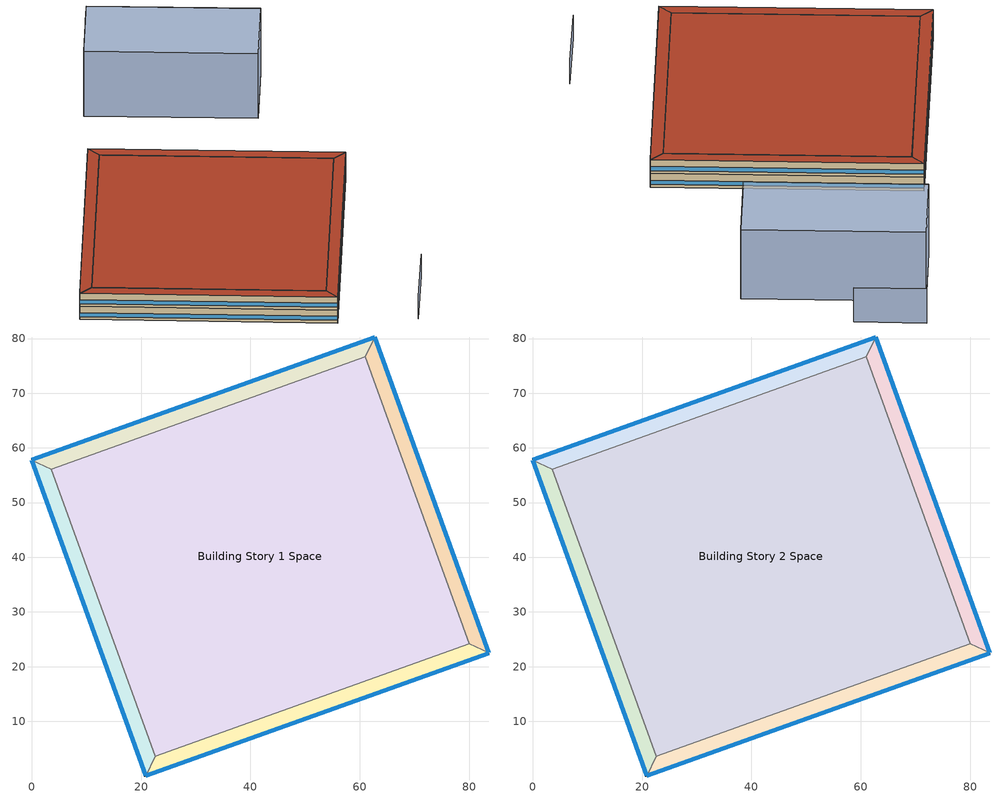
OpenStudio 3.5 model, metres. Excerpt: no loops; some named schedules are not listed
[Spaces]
Building Story 1 Space
 floor ground: 79.99,24.2 22.58,3.62 3.62,56.08 61.04,76.66 z0
 wall adiabatic (Typical Interior Wall): 22.58,3.62 79.99,24.2 61.04,76.66 3.62,56.08 22.58,3.62 z0:3.6
 ceiling adiabatic (Typical Interior Floor): 61.04,76.66 3.62,56.08 22.58,3.62 79.99,24.2 z3.6
Building Story 1 Space 1
 floor ground: 83.61,22.5 20.87,0 22.58,3.62 79.99,24.2 z0
 wall outside: 20.87,0 83.61,22.5 z0:3.6
 wall adiabatic (Typical Interior Wall): 83.61,22.5 79.99,24.2 22.58,3.62 20.87,0 z0:3.6
 window: 20.9,0.01 83.59,22.49 z0.76:1.84
 ceiling adiabatic (Typical Interior Ceiling): 79.99,24.2 22.58,3.62 20.87,0 83.61,22.5 z3.6
Building Story 1 Space 2
 floor ground: 20.87,0 0,57.78 3.62,56.08 22.58,3.62 z0
 wall outside: 0,57.78 20.87,0 z0:3.6
 wall adiabatic (Typical Interior Wall): 20.87,0 22.58,3.62 3.62,56.08 0,57.78 z0:3.6
 window: 0.01,57.76 20.86,0.02 z0.76:1.84
 ceiling adiabatic (Typical Interior Ceiling): 22.58,3.62 3.62,56.08 0,57.78 20.87,0 z3.6
Building Story 1 Space 3
 floor ground: 0,57.78 62.74,80.28 61.04,76.66 3.62,56.08 z0
 wall outside: 62.74,80.28 0,57.78 z0:3.6
 wall adiabatic (Typical Interior Wall): 0,57.78 3.62,56.08 61.04,76.66 62.74,80.28 z0:3.6
 window: 62.72,80.27 0.02,57.79 z0.76:1.84
 ceiling adiabatic (Typical Interior Ceiling): 3.62,56.08 61.04,76.66 62.74,80.28 0,57.78 z3.6
Building Story 1 Space 4
 floor ground: 62.74,80.28 83.61,22.5 79.99,24.2 61.04,76.66 z0
 wall outside: 83.61,22.5 62.74,80.28 z0:3.6
 wall adiabatic (Typical Interior Wall): 62.74,80.28 61.04,76.66 79.99,24.2 83.61,22.5 z0:3.6
 window: 83.6,22.52 62.75,80.26 z0.76:1.84
 ceiling adiabatic (Typical Interior Ceiling): 61.04,76.66 79.99,24.2 83.61,22.5 62.74,80.28 z3.6
Building Story 2 Space
 floor adiabatic (Typical Interior Floor): 79.99,24.2 22.58,3.62 3.62,56.08 61.04,76.66 z3.6
 wall adiabatic (Typical Interior Wall): 22.58,3.62 79.99,24.2 61.04,76.66 3.62,56.08 22.58,3.62 z3.6:7.2
 roof outside: 61.04,76.66 3.62,56.08 22.58,3.62 79.99,24.2 z7.2
Building Story 2 Space 1
 floor adiabatic (Typical Interior Ceiling): 83.61,22.5 20.87,0 22.58,3.62 79.99,24.2 z3.6
 wall outside: 20.87,0 83.61,22.5 z3.6:7.2
 wall adiabatic (Typical Interior Wall): 83.61,22.5 79.99,24.2 22.58,3.62 20.87,0 z3.6:7.2
 window: 20.9,0.01 83.59,22.49 z4.36:5.44
 roof outside: 79.99,24.2 22.58,3.62 20.87,0 83.61,22.5 z7.2
Building Story 2 Space 2
 floor adiabatic (Typical Interior Ceiling): 20.87,0 0,57.78 3.62,56.08 22.58,3.62 z3.6
 wall outside: 0,57.78 20.87,0 z3.6:7.2
 wall adiabatic (Typical Interior Wall): 20.87,0 22.58,3.62 3.62,56.08 0,57.78 z3.6:7.2
 window: 0.01,57.76 20.86,0.02 z4.36:5.44
 roof outside: 22.58,3.62 3.62,56.08 0,57.78 20.87,0 z7.2
Building Story 2 Space 3
 floor adiabatic (Typical Interior Ceiling): 0,57.78 62.74,80.28 61.04,76.66 3.62,56.08 z3.6
 wall outside: 62.74,80.28 0,57.78 z3.6:7.2
 wall adiabatic (Typical Interior Wall): 0,57.78 3.62,56.08 61.04,76.66 62.74,80.28 z3.6:7.2
 window: 62.72,80.27 0.02,57.79 z4.36:5.44
 roof outside: 3.62,56.08 61.04,76.66 62.74,80.28 0,57.78 z7.2
Building Story 2 Space 4
 floor adiabatic (Typical Interior Ceiling): 62.74,80.28 83.61,22.5 79.99,24.2 61.04,76.66 z3.6
 wall outside: 83.61,22.5 62.74,80.28 z3.6:7.2
 wall adiabatic (Typical Interior Wall): 62.74,80.28 61.04,76.66 79.99,24.2 83.61,22.5 z3.6:7.2
 window: 83.6,22.52 62.75,80.26 z4.36:5.44
 roof outside: 61.04,76.66 79.99,24.2 83.61,22.5 62.74,80.28 z7.2
shading: 115.77,101.68 121.34,86.25 z0:9; 101.55,51.98 121.15,59.01 / 121.15,59.01 107.04,98.08 / 107.04,98.08 87.43,91.05 / 87.43,91.05 101.55,51.98 z0:18; 48.42,-10.6 29.8,-17.12 z0:6; 121.15,59.01 101.55,51.98 87.43,91.05 107.04,98.08 z0; 107.04,98.08 87.43,91.05 101.55,51.98 121.15,59.01 z18
[Site]
Buffalo Niagara Intl Ap_NY_USA: Latitude {deg}=42.8205; Longitude {deg}=-78.8529; Time Zone {hr}=-5; Elevation {m}=53.6448; Terrain=City
[Site:WaterMainsTemperature]
Calculation Method=Correlation; Annual Average Outdoor Air Temperature {C}=8.96667; Maximum Difference In Monthly Average Outdoor Air Temperatures {deltaC}=26.2
[SizingPeriod:DesignDay] Barometric Pressure {Pa}=98769; Rain Indicator=No; Snow Indicator=No; Day of Month=21; Daylight Saving Time Indicator=No; Humidity Condition Type=Wetbulb; Dry-Bulb Temperature Range Modifier Type=DefaultMultipliers
Name | Maximum Dry-Bulb Temperature {C} | Daily Dry-Bulb Temperature Range {deltaC} | Wind Speed {m/s} | Wind Direction {deg} | Month | Day Type | Wetbulb or DewPoint at Maximum Dry-Bulb {C} | Solar Model Indicator | ASHRAE Clear Sky Optical Depth for Beam Irradiance | ASHRAE Clear Sky Optical Depth for Diffuse Irradiance | Sky Clearness
Buffalo Niagara Intl Ap Ann Clg .4% Condns DB=>MWB 1 | 30.3 | 9.3 | 5.7 | 240 | 7 | SummerDesignDay | 21.8 | ASHRAETau | 0.462 | 2.001
Buffalo Niagara Intl Ap Ann Clg .4% Condns WB=>MDB 1 | 27.8 | 9.3 | 5.7 | 240 | 7 | SummerDesignDay | 23.8 | ASHRAETau | 0.462 | 2.001
Buffalo Niagara Intl Ap Ann Htg 99.6% Condns DB 1 | -16.3 | 0 | 5.1 | 270 | 1 | WinterDesignDay | -16.3 | ASHRAEClearSky |  |  | 0
[ClimateZones]
Climate Zone Institution Name 1=ASHRAE; Climate Zone Document Name 1=ANSI/ASHRAE Standard 169; Climate Zone Document Year 1=2006; Climate Zone Value 1=6A
[Site:GroundTemperature:FCfactorMethod]
January Ground Temperature {C}=7.4; February Ground Temperature {C}=-0; March Ground Temperature {C}=-7.6; April Ground Temperature {C}=-12.6; May Ground Temperature {C}=-7.7; June Ground Temperature {C}=0.3; July Ground Temperature {C}=7; August Ground Temperature {C}=14.2; September Ground Temperature {C}=19.2; October Ground Temperature {C}=20.9; November Ground Temperature {C}=20; December Ground Temperature {C}=15.4
[Building]
mall_1: Nominal Floor to Floor Height {m}=3.6; Default Construction Set=Res 90.1-2013 - StMall - ASHRAE 169-2013-6A; Standards Number of Stories=2; Standards Number of Above Ground Stories=2; Standards Building Type=StripMall
[DefaultConstructionSet]
Res 90.1-2013 - StMall - ASHRAE 169-2013-6A: Default Exterior Surface Constructions=Default Surface Constructions 1; Default Interior Surface Constructions=Default Surface Constructions 2; Default Ground Contact Surface Constructions=Default Surface Constructions 3; Default Exterior SubSurface Constructions=Default Sub Surface Constructions 1; Default Interior SubSurface Constructions=Default Sub Surface Constructions 2; Interior Partition Construction=Typical Interior Partition
[DefaultSurfaceConstructions]
Name | Floor Construction | Wall Construction | Roof Ceiling Construction
Default Surface Constructions 1 | Typical Insulated Exterior Mass Floor R-19.61 | Typical Insulated Steel Framed Exterior Wall R-20.41 | Typical IEAD Roof R-31.25
Default Surface Constructions 2 | Typical Interior Floor | Typical Interior Wall | Typical Interior Ceiling
Default Surface Constructions 3 | Typical Insulated Carpeted 8in Slab Floor | Typical Insulated Basement Mass Wall
[Construction]
Typical Insulated Exterior Mass Floor R-19.61: Typical Insulation R-17.04, 4 in. Normalweight Concrete Floor, Typical Carpet Pad
Typical Insulated Steel Framed Exterior Wall R-20.41: 25mm Stucco, 5/8 in. Gypsum Board, Typical Insulation R-18.23, 5/8 in. Gypsum Board
Typical IEAD Roof R-31.25: Roof Membrane, Typical Insulation R-30.13, Metal Roof Surface
Typical Interior Floor: 100mm Normalweight concrete floor, CP02 CARPET PAD
Typical Interior Wall: G01 13mm gypsum board, G01 13mm gypsum board
Typical Interior Ceiling: CP02 CARPET PAD, 100mm Normalweight concrete floor
Typical Insulated Carpeted 8in Slab Floor: 8 in. Normalweight Concrete Floor, Typical Carpet Pad
Typical Insulated Basement Mass Wall: 8 in. Concrete Block Basement Wall
U 0.48 SHGC 0.40 Dbl Ref-D Clr 6mm/13mm: REF D CLEAR 6MM, AIR 13MM, CLEAR 6MM
Typical Insulated Metal Door R-2.0: F08 Metal surface, Typical Insulation R-1.15
U 0.44 SHGC 0.26 Dbl Ref-B-H Clr 6mm/13mm Air: REF B CLEAR HI 6MM, AIR 13MM, CLEAR 6MM
Typical Overhead Door R-2.0: Typical Insulation R-1.15 1
Window_U_0.50_SHGC_0.40_Skylight_Frame_Width_0.430_in: Glass_2052_LayerAvg, Gap_1_W_0_0038, Glass_2027F_LayerAvg
Typical Interior Window: Clear 3mm
Typical Interior Door; Typical Interior Partition: G05 25mm wood
InteriorFurnishings 1: Std Wood 6inch 1
InteriorFurnishings 2: Std Wood 6inch 2
[Material:NoMass] Roughness=Smooth; Thermal Absorptance=0.9; Solar Absorptance=0.7
Name | Thermal Resistance {m2-K/W} | Visible Absorptance
Typical Insulation R-17.04 | 3.00072 | 0.7
Typical Carpet Pad; CP02 CARPET PAD | 0.21648 | 0.8
Typical Insulation R-18.23 | 3.21036 | 0.7
Typical Insulation R-30.13 | 5.30668 | 0.7
Typical Insulation R-1.15 | 0.202509 | 0.7
Typical Insulation R-1.15 1 | 0.202527 | 0.7
[Material] Thermal Absorptance=0.9
Name | Roughness | Thickness {m} | Conductivity {W/m-K} | Density {kg/m3} | Specific Heat {J/kg-K} | Solar Absorptance | Visible Absorptance
4 in. Normalweight Concrete Floor | MediumRough | 0.1016 | 2.31 | 2322 | 832 | 0.7 | 0.7
25mm Stucco | Smooth | 0.0254 | 0.72 | 1856 | 840 | 0.7 | 0.7
5/8 in. Gypsum Board | MediumSmooth | 0.0159 | 0.16 | 800 | 1090 | 0.7 | 0.7
Roof Membrane | VeryRough | 0.0095 | 0.16 | 1121.29 | 1460 | 0.7 | 0.7
Metal Roof Surface; F08 Metal surface | Smooth | 0.0008 | 45.28 | 7824 | 500 | 0.7 | 0.7
100mm Normalweight concrete floor | MediumRough | 0.1016 | 2.31045 | 2322 | 832.557 | 0.7 | 0.7
G01 13mm gypsum board | Smooth | 0.0127 | 0.160031 | 800.001 | 1090.73 | 0.7 | 0.5
8 in. Normalweight Concrete Floor | MediumRough | 0.2032 | 2.31 | 2322 | 832 | 0.7 | 0.7
8 in. Concrete Block Basement Wall | MediumRough | 0.2032 | 1.326 | 1842 | 912 | 0.7 | 0.7
G05 25mm wood | MediumSmooth | 0.0254 | 0.15 | 608 | 1630 | 0.5 | 0.5
Std Wood 6inch 1; Std Wood 6inch 2 | MediumSmooth | 0.15 | 0.12 | 540 | 1210 | 0.7 | 0.7
[DefaultSubSurfaceConstructions]
Name | Fixed Window Construction | Operable Window Construction | Door Construction | Glass Door Construction | Overhead Door Construction | Skylight Construction | Tubular Daylight Dome Construction | Tubular Daylight Diffuser Construction
Default Sub Surface Constructions 1 | U 0.48 SHGC 0.40 Dbl Ref-D Clr 6mm/13mm | U 0.48 SHGC 0.40 Dbl Ref-D Clr 6mm/13mm | Typical Insulated Metal Door R-2.0 | U 0.44 SHGC 0.26 Dbl Ref-B-H Clr 6mm/13mm Air | Typical Overhead Door R-2.0 | Window_U_0.50_SHGC_0.40_Skylight_Frame_Width_0.430_in | Typical Interior Window | Typical Interior Window
Default Sub Surface Constructions 2 | Typical Interior Window | Typical Interior Window | Typical Interior Door
[WindowMaterial:Glazing] Optical Data Type=SpectralAverage; Infrared Transmittance at Normal Incidence=0; Dirt Correction Factor for Solar and Visible Transmittance=1; Solar Diffusing=No
Name | Thickness {m} | Solar Transmittance at Normal Incidence | Front Side Solar Reflectance at Normal Incidence | Back Side Solar Reflectance at Normal Incidence | Visible Transmittance at Normal Incidence | Front Side Visible Reflectance at Normal Incidence | Back Side Visible Reflectance at Normal Incidence | Front Side Infrared Hemispherical Emissivity | Back Side Infrared Hemispherical Emissivity | Conductivity {W/m-K}
REF D CLEAR 6MM | 0.006 | 0.429 | 0.308 | 0.379 | 0.334 | 0.453 | 0.505 | 0.84 | 0.82 | 0.9
CLEAR 6MM | 0.006 | 0.775 | 0.071 | 0.071 | 0.881 | 0.08 | 0.08 | 0.84 | 0.84 | 0.9
REF B CLEAR HI 6MM | 0.006 | 0.24 | 0.16 | 0.32 | 0.3 | 0.16 | 0.29 | 0.84 | 0.6 | 0.9
Glass_2052_LayerAvg | 0.00837 | 0.507767 | 0.054228 | 0.0544931 | 0.586833 | 0.05805 | 0.058397 | 0.84 | 0.84 | 1
Glass_2027F_LayerAvg | 0.004 | 0.369744 | 0.470069 | 0.340935 | 0.765222 | 0.0546 | 0.073741 | 0.03675 | 0.84 | 1
Clear 3mm | 0.003 | 0.837 | 0.075 | 0.075 | 0.898 | 0.081 | 0.081 | 0.84 | 0.84 | 0.9
[WindowMaterial:Gas] Gas Type=Air
Name | Thickness {m}
AIR 13MM | 0.0127
Gap_1_W_0_0038 | 0.0038
[People:Definition] Number of People Calculation Method=People/Area; People per Space Floor Area {person/m2}=0.0861113; Fraction Radiant=0.3; Enable ASHRAE 55 Comfort Warnings=Yes; Mean Radiant Temperature Calculation Type=ZoneAveraged; Thermal Comfort Model Type 1=Fanger
StripMall Strip mall - type 1 People Definition; StripMall Strip mall - type 2 People Definition; StripMall Strip mall - type 3 People Definition
[Lights:Definition] Design Level Calculation Method=Watts/Area; Fraction Radiant=0.7; Fraction Visible=0.2; Return Air Fraction=0
Name | Watts per Space Floor Area {W/m2}
StripMall Strip mall - type 1 Lights Definition; StripMall Strip mall - type 2 Lights Definition; StripMall Strip mall - type 3 Lights Definition | 13.5625
StripMall Strip mall - type 1 Additional Lights Definition | 7.53474
StripMall Strip mall - type 2 Additional Lights Definition | 7.36251
[ElectricEquipment:Definition] Design Level Calculation Method=Watts/Area
Name | Watts per Space Floor Area {W/m2} | Fraction Latent | Fraction Radiant | Fraction Lost
StripMall Strip mall - type 1 Elec Equip Definition; StripMall Strip mall - type 2 Elec Equip Definition; StripMall Strip mall - type 3 Elec Equip Definition | 4.30556 | 0 | 0.5 | 0
Elevator Lights 1 - pre-normalized value was 32 W. | 0.00789527 |  | 0.5
Elevator Fan 1 - pre-normalized value was 31 W. | 0.00755577 |  | 0.5
Elevator Lift Motor 1 - pre-normalized value was 16055 W. | 3.91852 | 0 | 0 | 1
[DesignSpecification:OutdoorAir] Outdoor Air Method=Sum; Outdoor Air Flow per Floor Area {m3/s-m2}=0.0011811
Blended OA; Blended OA 1
[DefaultScheduleSet]
Story Ground Blended Space Type Schedule Set; Story Top Blended Space Type Schedule Set
[SpaceInfiltration:DesignFlowRate] Schedule=Always On Discrete; Design Flow Rate Calculation Method=Flow/ExteriorArea; Constant Term Coefficient=0; Temperature Term Coefficient=0; Velocity Term Coefficient=0.224; Velocity Squared Term Coefficient=0
Name | Space or SpaceType | Flow per Exterior Surface Area {m3/s-m2}
StripMall Strip mall - type 1 A  - Story Ground Infiltration; StripMall Strip mall - type 1 C  - Story Ground Infiltration; StripMall Strip mall - type 2 A  - Story Ground Infiltration; StripMall Strip mall - type 2 C  - Story Ground Infiltration | Story Ground Blended Space Type | 0.000105778
StripMall Strip mall - type 1 A end_b - Story Ground Infiltration; StripMall Strip mall - type 1 C end_b - Story Ground Infiltration; StripMall Strip mall - type 2 A end_a - Story Ground Infiltration; StripMall Strip mall - type 2 C end_a - Story Ground Infiltration | Story Ground Blended Space Type | 1.62732e-05
StripMall Strip mall - type 1 B end_b - Story Ground Infiltration; StripMall Strip mall - type 2 B end_a - Story Ground Infiltration | Story Ground Blended Space Type | 4.06842e-05
StripMall Strip mall - type 3 A  - Story Top Infiltration; StripMall Strip mall - type 3 C  - Story Top Infiltration | Story Top Blended Space Type | 4.06831e-05
StripMall Strip mall - type 3 A end_a - Story Top Infiltration; StripMall Strip mall - type 3 A end_b - Story Top Infiltration; StripMall Strip mall - type 3 C end_a - Story Top Infiltration; StripMall Strip mall - type 3 C end_b - Story Top Infiltration | Story Top Blended Space Type | 3.1294e-06
StripMall Strip mall - type 3 B end_a - Story Top Infiltration; StripMall Strip mall - type 3 B end_b - Story Top Infiltration | Story Top Blended Space Type | 7.82374e-06
[ElectricEquipment]
Name | Electric Equipment Definition | Space or SpaceType | Schedule | Multiplier
2 Elevator Lift Motors | Elevator Lift Motor 1 - pre-normalized value was 16055 W. | Story Ground Blended Space Type | Elevator Schedule 1 | 2
2 Elevator Fans | Elevator Fan 1 - pre-normalized value was 31 W. | Story Ground Blended Space Type | Elevator Schedule 3 | 2
2 Elevator Lights | Elevator Lights 1 - pre-normalized value was 32 W. | Story Ground Blended Space Type | Elevator Schedule 2 | 2
StripMall Strip mall - type 2 Elec Equip 1 | StripMall Strip mall - type 2 Elec Equip Definition | Story Ground Blended Space Type | RetailStripmall Type2_EQUIP_SCH | 0.5
StripMall Strip mall - type 1 Elec Equip 1 | StripMall Strip mall - type 1 Elec Equip Definition | Story Ground Blended Space Type | RetailStripmall Type1_EQUIP_SCH | 0.5
StripMall Strip mall - type 3 Elec Equip 1 | StripMall Strip mall - type 3 Elec Equip Definition | Story Top Blended Space Type | RetailStripmall Type3_EQUIP_SCH | 1
[Exterior:Lights:Definition]
Name | Design Level {W}
Parking Areas and Drives Def (W/ft^2) | 0.1
Building Facades Def (W/ft^2) | 0.15
Main Entries Def (W/ft) | 30
Other Doors Def (W/ft) | 20
[Exterior:Lights] Control Option=AstronomicalClock
Name | Exterior Lights Definition | Schedule | Multiplier
Parking Areas and Drives | Parking Areas and Drives Def (W/ft^2) | Schedule Ruleset 2 | 166152
Building Facades | Building Facades Def (W/ft^2) | Schedule Ruleset 1 | 10500.2
Main Entries | Main Entries Def (W/ft) | Schedule Ruleset 2 | 211.69
Other Doors | Other Doors Def (W/ft) | Schedule Ruleset 2 | 116.429
[ThermostatSetpoint:DualSetpoint]
Name | Heating Setpoint Temperature Schedule | Cooling Setpoint Temperature Schedule
Story Ground Blended Space Type Thermostat; Story Ground Blended Space Type Thermostat 1; Story Ground Blended Space Type Thermostat 2; Story Ground Blended Space Type Thermostat 3; Story Ground Blended Space Type Thermostat 4 | RetailStripmall Type2_HTGSETP_SCH_NO_OPTIMUM | RetailStripmall Type2_CLGSETP_SCH_NO_OPTIMUM
Story Top Blended Space Type Thermostat; Story Top Blended Space Type Thermostat 1; Story Top Blended Space Type Thermostat 2; Story Top Blended Space Type Thermostat 3; Story Top Blended Space Type Thermostat 4 | RetailStripmall Type3_HTGSETP_SCH_NO_OPTIMUM | RetailStripmall Type3_CLGSETP_SCH_NO_OPTIMUM
[InternalMass:Definition] Design Level Calculation Method=SurfaceArea/Area; Surface Area per Space Floor Area=2
Name | Construction
Internal Mass Definition 2 | InteriorFurnishings 1
Internal Mass Definition 3 | InteriorFurnishings 2
[InternalMass]
Name | Internal Mass Definition | Space or SpaceType | Multiplier
StripMall Strip mall - type 3 B end_b - Story Top Mass; StripMall Strip mall - type 3 B end_a - Story Top Mass | Internal Mass Definition 2 | Story Top Blended Space Type | 0.0255099
StripMall Strip mall - type 3 C end_b - Story Top Mass; StripMall Strip mall - type 3 C end_a - Story Top Mass; StripMall Strip mall - type 3 A end_b - Story Top Mass; StripMall Strip mall - type 3 A end_a - Story Top Mass | Internal Mass Definition 2 | Story Top Blended Space Type | 0.00510181
StripMall Strip mall - type 3 C  - Story Top Mass; StripMall Strip mall - type 3 A  - Story Top Mass | Internal Mass Definition 2 | Story Top Blended Space Type | 0.13265
StripMall Strip mall - type 3 B  - Story Top Mass | Internal Mass Definition 2 | Story Top Blended Space Type | 0.663272
StripMall Strip mall - type 1 C end_b - Story Ground Mass; StripMall Strip mall - type 1 A end_b - Story Ground Mass; StripMall Strip mall - type 2 C end_a - Story Ground Mass; StripMall Strip mall - type 2 A end_a - Story Ground Mass | Internal Mass Definition 2 | Story Ground Blended Space Type | 0.00510181
StripMall Strip mall - type 1 A  - Story Ground Mass; StripMall Strip mall - type 2 C  - Story Ground Mass; StripMall Strip mall - type 2 A  - Story Ground Mass; StripMall Strip mall - type 1 C  - Story Ground Mass | Internal Mass Definition 2 | Story Ground Blended Space Type | 0.0663251
StripMall Strip mall - type 2 B end_a - Story Ground Mass; StripMall Strip mall - type 1 B end_b - Story Ground Mass | Internal Mass Definition 2 | Story Ground Blended Space Type | 0.0255099
StripMall Strip mall - type 2 B  - Story Ground Mass; StripMall Strip mall - type 1 B  - Story Ground Mass | Internal Mass Definition 2 | Story Ground Blended Space Type | 0.331636
Building Story 1 Space Mass | Internal Mass Definition 3 | Building Story 1 Space | 1
Building Story 1 Space 3 Mass | Internal Mass Definition 3 | Building Story 1 Space 3 | 1
Building Story 2 Space 4 Mass | Internal Mass Definition 3 | Building Story 2 Space 4 | 1
Building Story 2 Space Mass | Internal Mass Definition 3 | Building Story 2 Space | 1
Building Story 1 Space 4 Mass | Internal Mass Definition 3 | Building Story 1 Space 4 | 1
Building Story 2 Space 3 Mass | Internal Mass Definition 3 | Building Story 2 Space 3 | 1
Building Story 1 Space 1 Mass | Internal Mass Definition 3 | Building Story 1 Space 1 | 1
Building Story 2 Space 1 Mass | Internal Mass Definition 3 | Building Story 2 Space 1 | 1
Building Story 1 Space 2 Mass | Internal Mass Definition 3 | Building Story 1 Space 2 | 1
Building Story 2 Space 2 Mass | Internal Mass Definition 3 | Building Story 2 Space 2 | 1
[People] Activity Level Schedule=HotelSmall Activity_Sch; Work Efficiency Schedule=Work Efficiency Schedule; Clothing Insulation Schedule=Clothing Schedule; Air Velocity Schedule=Air Velocity Schedule
Name | People Definition | Space or SpaceType | Number of People Schedule | Multiplier
StripMall Strip mall - type 2 People 1 | StripMall Strip mall - type 2 People Definition | Story Ground Blended Space Type | RetailStripmall Type2_OCC_SCH | 0.5
StripMall Strip mall - type 1 People 1 | StripMall Strip mall - type 1 People Definition | Story Ground Blended Space Type | RetailStripmall Type1_OCC_SCH | 0.5
StripMall Strip mall - type 3 People 1 | StripMall Strip mall - type 3 People Definition | Story Top Blended Space Type | RetailStripmall Type3_OCC_SCH | 1
[Lights] Fraction Replaceable=1
Name | Lights Definition | Space or SpaceType | Schedule | Multiplier
StripMall Strip mall - type 2 Lights 1 | StripMall Strip mall - type 2 Lights Definition | Story Ground Blended Space Type | RetailStripmall Type2_LIGHT_SCH_2013 | 0.5
StripMall Strip mall - type 2 Additional Lights 1 | StripMall Strip mall - type 2 Additional Lights Definition | Story Ground Blended Space Type | RetailStripmall Type2_LIGHT_SCH_2013 | 0.5
StripMall Strip mall - type 1 Additional Lights 1 | StripMall Strip mall - type 1 Additional Lights Definition | Story Ground Blended Space Type | RetailStripmall Type1_LIGHT_SCH_2013 | 0.5
StripMall Strip mall - type 1 Lights 1 | StripMall Strip mall - type 1 Lights Definition | Story Ground Blended Space Type | RetailStripmall Type1_LIGHT_SCH_2013 | 0.5
StripMall Strip mall - type 3 Lights 1 | StripMall Strip mall - type 3 Lights Definition | Story Top Blended Space Type | RetailStripmall Type3_LIGHT_SCH_2013 | 1
[SpaceType] Standards Building Type=StripMall
Name | Default Schedule Set | Design Specification Outdoor Air Object | Standards Space Type
Story Ground Blended Space Type | Story Ground Blended Space Type Schedule Set | Blended OA | Strip mall - type 2
Story Top Blended Space Type | Story Top Blended Space Type Schedule Set | Blended OA 1 | Strip mall - type 3
[Space]
Name | Space Type | Building Story | Thermal Zone
Building Story 1 Space | Story Ground Blended Space Type | Building Story 1 | Building Story 1 ThermalZone
Building Story 1 Space 1 | Story Ground Blended Space Type | Building Story 1 | Building Story 1 ThermalZone 1
Building Story 1 Space 2 | Story Ground Blended Space Type | Building Story 1 | Building Story 1 ThermalZone 2
Building Story 1 Space 3 | Story Ground Blended Space Type | Building Story 1 | Building Story 1 ThermalZone 3
Building Story 1 Space 4 | Story Ground Blended Space Type | Building Story 1 | Building Story 1 ThermalZone 4
Building Story 2 Space | Story Top Blended Space Type | Building Story 2 | Building Story 2 ThermalZone
Building Story 2 Space 1 | Story Top Blended Space Type | Building Story 2 | Building Story 2 ThermalZone 1
Building Story 2 Space 2 | Story Top Blended Space Type | Building Story 2 | Building Story 2 ThermalZone 2
Building Story 2 Space 3 | Story Top Blended Space Type | Building Story 2 | Building Story 2 ThermalZone 3
Building Story 2 Space 4 | Story Top Blended Space Type | Building Story 2 | Building Story 2 ThermalZone 4
[BuildingStory] Nominal Floor to Floor Height {m}=3.6
Name | Nominal Z Coordinate {m}
Building Story 1 | 3.6
Building Story 2 | 7.2
[ThermalZone] Use Ideal Air Loads=No
Name | Thermostat
Building Story 1 ThermalZone | Story Ground Blended Space Type Thermostat
Building Story 1 ThermalZone 1 | Story Ground Blended Space Type Thermostat 1
Building Story 1 ThermalZone 2 | Story Ground Blended Space Type Thermostat 2
Building Story 1 ThermalZone 3 | Story Ground Blended Space Type Thermostat 3
Building Story 1 ThermalZone 4 | Story Ground Blended Space Type Thermostat 4
Building Story 2 ThermalZone | Story Top Blended Space Type Thermostat
Building Story 2 ThermalZone 1 | Story Top Blended Space Type Thermostat 1
Building Story 2 ThermalZone 2 | Story Top Blended Space Type Thermostat 2
Building Story 2 ThermalZone 3 | Story Top Blended Space Type Thermostat 3
Building Story 2 ThermalZone 4 | Story Top Blended Space Type Thermostat 4
[Schedule:Ruleset]
Name | Default Day Schedule | Summer Design Day Schedule | Winter Design Day Schedule
Clothing Schedule | Clothing Schedule Default Winter Clothes
Air Velocity Schedule | Air Velocity Schedule Default
Work Efficiency Schedule | Work Efficiency Schedule Default
RetailStripmall Type1_OCC_SCH | RetailStripmall Type1_OCC_SCH Default | RetailStripmall Type1_OCC_SCH Summer Design Day | RetailStripmall Type1_OCC_SCH Winter Design Day
HotelSmall Activity_Sch | HotelSmall Activity_Sch Default | HotelSmall Activity_Sch Summer Design Day | HotelSmall Activity_Sch Winter Design Day
RetailStripmall Type1_LIGHT_SCH_2013 | RetailStripmall Type1_LIGHT_SCH_2013 Default | RetailStripmall Type1_LIGHT_SCH_2013 Summer Design Day | RetailStripmall Type1_LIGHT_SCH_2013 Winter Design Day
RetailStripmall Type1_EQUIP_SCH | RetailStripmall Type1_EQUIP_SCH Default | RetailStripmall Type1_EQUIP_SCH Summer Design Day | RetailStripmall Type1_EQUIP_SCH Winter Design Day
RetailStripmall Type2_OCC_SCH | RetailStripmall Type2_OCC_SCH Default | RetailStripmall Type2_OCC_SCH Summer Design Day | RetailStripmall Type2_OCC_SCH Winter Design Day
RetailStripmall Type2_LIGHT_SCH_2013 | RetailStripmall Type2_LIGHT_SCH_2013 Default | RetailStripmall Type2_LIGHT_SCH_2013 Summer Design Day | RetailStripmall Type2_LIGHT_SCH_2013 Winter Design Day
RetailStripmall Type2_EQUIP_SCH | RetailStripmall Type2_EQUIP_SCH Default | RetailStripmall Type2_EQUIP_SCH Summer Design Day | RetailStripmall Type2_EQUIP_SCH Winter Design Day
RetailStripmall Type3_OCC_SCH | RetailStripmall Type3_OCC_SCH Default | RetailStripmall Type3_OCC_SCH Summer Design Day | RetailStripmall Type3_OCC_SCH Winter Design Day
RetailStripmall Type3_LIGHT_SCH_2013 | RetailStripmall Type3_LIGHT_SCH_2013 Default | RetailStripmall Type3_LIGHT_SCH_2013 Summer Design Day | RetailStripmall Type3_LIGHT_SCH_2013 Winter Design Day
RetailStripmall Type3_EQUIP_SCH | RetailStripmall Type3_EQUIP_SCH Default | RetailStripmall Type3_EQUIP_SCH Summer Design Day | RetailStripmall Type3_EQUIP_SCH Winter Design Day
Elevator Schedule 1 | 21 space(s) Occ Sch Default 1 | 21 space(s) Occ Sch Summer Design Day 1 | 21 space(s) Occ Sch Winter Design Day 1
Elevator Schedule 2 | 21 space(s) Occ Sch Default 2 | 21 space(s) Occ Sch Summer Design Day 2 | 21 space(s) Occ Sch Winter Design Day 2
Elevator Schedule 3 | 21 space(s) Occ Sch Default 3 | 21 space(s) Occ Sch Summer Design Day 3 | 21 space(s) Occ Sch Winter Design Day 3
Schedule Ruleset 1 | Schedule Day 29
Schedule Ruleset 2 | Schedule Day 30
RetailStripmall Type2_HTGSETP_SCH_NO_OPTIMUM | RetailStripmall Type2_HTGSETP_SCH_NO_OPTIMUM Default | RetailStripmall Type2_HTGSETP_SCH_NO_OPTIMUM Summer Design Day | RetailStripmall Type2_HTGSETP_SCH_NO_OPTIMUM Winter Design Day
RetailStripmall Type2_CLGSETP_SCH_NO_OPTIMUM | RetailStripmall Type2_CLGSETP_SCH_NO_OPTIMUM Default | RetailStripmall Type2_CLGSETP_SCH_NO_OPTIMUM Summer Design Day | RetailStripmall Type2_CLGSETP_SCH_NO_OPTIMUM Winter Design Day
RetailStripmall Type3_HTGSETP_SCH_NO_OPTIMUM | RetailStripmall Type3_HTGSETP_SCH_NO_OPTIMUM Default | RetailStripmall Type3_HTGSETP_SCH_NO_OPTIMUM Summer Design Day | RetailStripmall Type3_HTGSETP_SCH_NO_OPTIMUM Winter Design Day
RetailStripmall Type3_CLGSETP_SCH_NO_OPTIMUM | RetailStripmall Type3_CLGSETP_SCH_NO_OPTIMUM Default | RetailStripmall Type3_CLGSETP_SCH_NO_OPTIMUM Summer Design Day | RetailStripmall Type3_CLGSETP_SCH_NO_OPTIMUM Winter Design Day
[Schedule:Day]
Clothing Schedule Default Winter Clothes; RetailStripmall Type1_OCC_SCH Summer Design Day; RetailStripmall Type1_LIGHT_SCH_2013 Summer Design Day; RetailStripmall Type1_EQUIP_SCH Summer Design Day; RetailStripmall Type2_OCC_SCH Summer Design Day; RetailStripmall Type2_LIGHT_SCH_2013 Summer Design Day; RetailStripmall Type2_EQUIP_SCH Summer Design Day; 21 space(s) Occ Sch Summer Design Day 1; 21 space(s) Occ Sch Winter Design Day 1; 21 space(s) Occ Sch Summer Design Day 2; 21 space(s) Occ Sch Winter Design Day 2; 21 space(s) Occ Sch Summer Design Day 3; 21 space(s) Occ Sch Winter Design Day 3: 24, 0, 1
Air Velocity Schedule Default: 24, 0, 0.2
Work Efficiency Schedule Default; RetailStripmall Type1_OCC_SCH Winter Design Day; RetailStripmall Type1_LIGHT_SCH_2013 Winter Design Day; RetailStripmall Type1_EQUIP_SCH Winter Design Day; RetailStripmall Type2_OCC_SCH Winter Design Day; RetailStripmall Type2_LIGHT_SCH_2013 Winter Design Day; RetailStripmall Type2_EQUIP_SCH Winter Design Day: 24, 0, 0
RetailStripmall Type1_OCC_SCH Default: Yes, 0, 30, 0, 7, 0, 0, 8, 0, 0.025, 9, 0, 0.05, 9, 30, 0.05, 10, 30, 0.1, 11, 30, 0.2, 12, 30, 0.4, 13, 30, 0.6, 14, 30, 0.4, 15, 30, 0.4, 16, 30, 0.3, 17, 30, 0.6, 18, 0, 0.6, 19, 0, 0.5, 20, 0, 0.4, 20, 30, 0.4, 21, 30, 0.3, 22, 30, 0.2, 23, 30, 0.05, 24, 0, 0
HotelSmall Activity_Sch Default: Yes, 24, 0, 132
HotelSmall Activity_Sch Winter Design Day; HotelSmall Activity_Sch Summer Design Day: 24, 0, 132
RetailStripmall Type1_LIGHT_SCH_2013 Default: Yes, 0, 30, 0.05, 7, 30, 0.05, 8, 30, 0.04991, 9, 30, 0.4991, 10, 30, 0.94829, 22, 30, 0.94829, 23, 30, 0.4991, 24, 0, 0.05
RetailStripmall Type1_EQUIP_SCH Default: Yes, 0, 30, 0.05, 8, 30, 0.05, 9, 30, 0.5, 10, 30, 0.9, 22, 30, 0.9, 23, 30, 0.5, 24, 0, 0.05
RetailStripmall Type2_OCC_SCH Default: Yes, 8, 30, 0, 9, 30, 0.05, 10, 30, 0.1, 11, 30, 0.2, 12, 30, 0.4, 13, 30, 0.4, 14, 30, 0.3, 15, 30, 0.2, 16, 30, 0.1, 17, 30, 0.05, 18, 30, 0, 24, 0, 0
RetailStripmall Type2_LIGHT_SCH_2013 Default: Yes, 8, 30, 0.05, 9, 30, 0.5, 10, 30, 0.95, 16, 30, 0.95, 17, 30, 0.5, 18, 30, 0.05, 24, 0, 0.05
RetailStripmall Type2_EQUIP_SCH Default: Yes, 8, 30, 0.05, 9, 30, 0.5, 10, 30, 0.9, 16, 30, 0.9, 17, 30, 0.5, 18, 30, 0.05, 24, 0, 0.05
21 space(s) Occ Sch Default 1: Yes, 6, 30, 0, 7, 30, 0.0117017, 8, 30, 0.0318287, 9, 30, 0.00561683, 10, 30, 0.0748911, 11, 30, 0.0304245, 12, 30, 0.105316, 13, 0, 0.060849, 14, 0, 0.0149782, 15, 0, 0.0351052, 16, 0, 0.104379, 17, 0, 0.0865928, 17, 30, 0.053828, 18, 30, 0.0758272, 19, 30, 0.0318287, 20, 30, 0, 21, 30, 0.0290203, 22, 30, 0, 24, 0, 0
21 space(s) Occ Sch Default 2; 21 space(s) Occ Sch Default 3: Yes, 7, 0, 0, 8, 0, 1, 9, 0, 1, 10, 0, 1, 11, 0, 1, 12, 0, 1, 13, 0, 1, 13, 30, 1, 14, 30, 1, 15, 30, 1, 16, 30, 1, 17, 0, 1, 18, 0, 1, 19, 0, 1, 20, 0, 1, 21, 0, 0, 22, 0, 1, 24, 0, 0
Schedule Day 29: 6, 0, 0, 24, 0, 1
Schedule Day 30: 6, 0, 0.7, 24, 0, 1
RetailStripmall Type2_HTGSETP_SCH_NO_OPTIMUM Default: Yes, 8, 0, 15.56, 18, 0, 21.11, 24, 0, 15.56
RetailStripmall Type2_HTGSETP_SCH_NO_OPTIMUM Summer Design Day; RetailStripmall Type3_HTGSETP_SCH_NO_OPTIMUM Summer Design Day: 24, 0, 15.56
RetailStripmall Type2_HTGSETP_SCH_NO_OPTIMUM Winter Design Day: 7, 0, 15.56, 8, 0, 18.33, 21, 0, 21.11, 24, 0, 15.56
RetailStripmall Type2_CLGSETP_SCH_NO_OPTIMUM Default: Yes, 8, 0, 29.44, 17, 0, 23.89, 24, 0, 29.44
RetailStripmall Type2_CLGSETP_SCH_NO_OPTIMUM Summer Design Day: 7, 0, 29.44, 8, 0, 26.67, 20, 0, 23.89, 24, 0, 29.44
RetailStripmall Type2_CLGSETP_SCH_NO_OPTIMUM Winter Design Day; RetailStripmall Type3_CLGSETP_SCH_NO_OPTIMUM Winter Design Day: 24, 0, 29.44
RetailStripmall Type3_HTGSETP_SCH_NO_OPTIMUM Default: Yes, 9, 0, 15.56, 18, 0, 21.11, 24, 0, 15.56
RetailStripmall Type3_HTGSETP_SCH_NO_OPTIMUM Winter Design Day: 8, 0, 15.56, 9, 0, 18.33, 21, 0, 21.11, 24, 0, 15.56
RetailStripmall Type3_CLGSETP_SCH_NO_OPTIMUM Default: Yes, 9, 0, 29.44, 17, 0, 23.89, 24, 0, 29.44
RetailStripmall Type3_CLGSETP_SCH_NO_OPTIMUM Summer Design Day: 8, 0, 29.44, 9, 0, 26.67, 21, 0, 23.89, 24, 0, 29.44
[Schedule:Rule]
Schedule Rule 1: Schedule Ruleset=Clothing Schedule; Rule Order=0; Day Schedule=Clothing Schedule Summer Clothes; Date Specification Type=DateRange; Start Month=5; Start Day=1; End Month=9; End Day=30
Schedule Rule 2: Schedule Ruleset=RetailStripmall Type1_OCC_SCH; Rule Order=1; Day Schedule=RetailStripmall Type1_OCC_SCH Mon|Tue|Wed|Thu Day; Date Specification Type=DateRange; Start Month=1; Start Day=1; End Month=12; End Day=31; Apply Monday=Yes; Apply Tuesday=Yes; Apply Wednesday=Yes; Apply Thursday=Yes
Schedule Rule 3: Schedule Ruleset=RetailStripmall Type1_OCC_SCH; Rule Order=0; Day Schedule=RetailStripmall Type1_OCC_SCH Sat|Fri Day; Date Specification Type=DateRange; Start Month=1; Start Day=1; End Month=12; End Day=31; Apply Friday=Yes; Apply Saturday=Yes
Schedule Rule 4: Schedule Ruleset=RetailStripmall Type1_LIGHT_SCH_2013; Rule Order=1; Day Schedule=RetailStripmall Type1_LIGHT_SCH_2013 Default|Mon|Tue|Wed|Thu Day; Date Specification Type=DateRange; Start Month=1; Start Day=1; End Month=12; End Day=31; Apply Monday=Yes; Apply Tuesday=Yes; Apply Wednesday=Yes; Apply Thursday=Yes
Schedule Rule 5: Schedule Ruleset=RetailStripmall Type1_LIGHT_SCH_2013; Rule Order=0; Day Schedule=RetailStripmall Type1_LIGHT_SCH_2013 Sat|Fri Day; Date Specification Type=DateRange; Start Month=1; Start Day=1; End Month=12; End Day=31; Apply Friday=Yes; Apply Saturday=Yes
Schedule Rule 6: Schedule Ruleset=RetailStripmall Type1_EQUIP_SCH; Rule Order=1; Day Schedule=RetailStripmall Type1_EQUIP_SCH Default|Mon|Tue|Wed|Thu Day; Date Specification Type=DateRange; Start Month=1; Start Day=1; End Month=12; End Day=31; Apply Monday=Yes; Apply Tuesday=Yes; Apply Wednesday=Yes; Apply Thursday=Yes
Schedule Rule 7: Schedule Ruleset=RetailStripmall Type1_EQUIP_SCH; Rule Order=0; Day Schedule=RetailStripmall Type1_EQUIP_SCH Sat|Fri Day; Date Specification Type=DateRange; Start Month=1; Start Day=1; End Month=12; End Day=31; Apply Friday=Yes; Apply Saturday=Yes
Schedule Rule 10: Schedule Ruleset=RetailStripmall Type2_OCC_SCH; Rule Order=1; Day Schedule=RetailStripmall Type2_OCC_SCH Sat Day; Date Specification Type=DateRange; Start Month=1; Start Day=1; End Month=12; End Day=31; Apply Saturday=Yes
Schedule Rule 11: Schedule Ruleset=RetailStripmall Type2_OCC_SCH; Rule Order=0; Day Schedule=RetailStripmall Type2_OCC_SCH Wkdy Day; Date Specification Type=DateRange; Start Month=1; Start Day=1; End Month=12; End Day=31; Apply Monday=Yes; Apply Tuesday=Yes; Apply Wednesday=Yes; Apply Thursday=Yes; Apply Friday=Yes
Schedule Rule 12: Schedule Ruleset=RetailStripmall Type2_LIGHT_SCH_2013; Rule Order=1; Day Schedule=RetailStripmall Type2_LIGHT_SCH_2013 Sat Day; Date Specification Type=DateRange; Start Month=1; Start Day=1; End Month=12; End Day=31; Apply Saturday=Yes
Schedule Rule 13: Schedule Ruleset=RetailStripmall Type2_LIGHT_SCH_2013; Rule Order=0; Day Schedule=RetailStripmall Type2_LIGHT_SCH_2013 Wkdy Day; Date Specification Type=DateRange; Start Month=1; Start Day=1; End Month=12; End Day=31; Apply Monday=Yes; Apply Tuesday=Yes; Apply Wednesday=Yes; Apply Thursday=Yes; Apply Friday=Yes
Schedule Rule 14: Schedule Ruleset=RetailStripmall Type2_EQUIP_SCH; Rule Order=1; Day Schedule=RetailStripmall Type2_EQUIP_SCH Sat Day; Date Specification Type=DateRange; Start Month=1; Start Day=1; End Month=12; End Day=31; Apply Saturday=Yes
Schedule Rule 15: Schedule Ruleset=RetailStripmall Type2_EQUIP_SCH; Rule Order=0; Day Schedule=RetailStripmall Type2_EQUIP_SCH Wkdy Day; Date Specification Type=DateRange; Start Month=1; Start Day=1; End Month=12; End Day=31; Apply Monday=Yes; Apply Tuesday=Yes; Apply Wednesday=Yes; Apply Thursday=Yes; Apply Friday=Yes
21 space(s) Occ Sch Sunday Rule 1: Schedule Ruleset=Elevator Schedule 1; Rule Order=0; Day Schedule=21 space(s) Occ Sch Sunday 1; Date Specification Type=DateRange; Start Month=1; Start Day=1; End Month=12; End Day=31; Apply Sunday=Yes
21 space(s) Occ Sch Saturday Rule 1: Schedule Ruleset=Elevator Schedule 1; Rule Order=1; Day Schedule=21 space(s) Occ Sch Saturday 1; Date Specification Type=DateRange; Start Month=1; Start Day=1; End Month=12; End Day=31; Apply Saturday=Yes
21 space(s) Occ Sch Friday Rule 1: Schedule Ruleset=Elevator Schedule 1; Rule Order=2; Day Schedule=21 space(s) Occ Sch Friday 1; Date Specification Type=DateRange; Start Month=1; Start Day=1; End Month=12; End Day=31; Apply Friday=Yes
21 space(s) Occ Sch Sunday Rule 2: Schedule Ruleset=Elevator Schedule 2; Rule Order=0; Day Schedule=21 space(s) Occ Sch Sunday 2; Date Specification Type=DateRange; Start Month=1; Start Day=1; End Month=12; End Day=31; Apply Sunday=Yes
21 space(s) Occ Sch Saturday Rule 2: Schedule Ruleset=Elevator Schedule 2; Rule Order=1; Day Schedule=21 space(s) Occ Sch Saturday 2; Date Specification Type=DateRange; Start Month=1; Start Day=1; End Month=12; End Day=31; Apply Saturday=Yes
21 space(s) Occ Sch Friday Rule 2: Schedule Ruleset=Elevator Schedule 2; Rule Order=2; Day Schedule=21 space(s) Occ Sch Friday 2; Date Specification Type=DateRange; Start Month=1; Start Day=1; End Month=12; End Day=31; Apply Friday=Yes
21 space(s) Occ Sch Sunday Rule 3: Schedule Ruleset=Elevator Schedule 3; Rule Order=0; Day Schedule=21 space(s) Occ Sch Sunday 3; Date Specification Type=DateRange; Start Month=1; Start Day=1; End Month=12; End Day=31; Apply Sunday=Yes
21 space(s) Occ Sch Saturday Rule 3: Schedule Ruleset=Elevator Schedule 3; Rule Order=1; Day Schedule=21 space(s) Occ Sch Saturday 3; Date Specification Type=DateRange; Start Month=1; Start Day=1; End Month=12; End Day=31; Apply Saturday=Yes
21 space(s) Occ Sch Friday Rule 3: Schedule Ruleset=Elevator Schedule 3; Rule Order=2; Day Schedule=21 space(s) Occ Sch Friday 3; Date Specification Type=DateRange; Start Month=1; Start Day=1; End Month=12; End Day=31; Apply Friday=Yes
Schedule Rule 36: Schedule Ruleset=RetailStripmall Type2_HTGSETP_SCH_NO_OPTIMUM; Rule Order=1; Day Schedule=RetailStripmall Type2_HTGSETP_SCH_NO_OPTIMUM Sat Day; Date Specification Type=DateRange; Start Month=1; Start Day=1; End Month=12; End Day=31; Apply Saturday=Yes
Schedule Rule 37: Schedule Ruleset=RetailStripmall Type2_HTGSETP_SCH_NO_OPTIMUM; Rule Order=0; Day Schedule=RetailStripmall Type2_HTGSETP_SCH_NO_OPTIMUM Wkdy Day; Date Specification Type=DateRange; Start Month=1; Start Day=1; End Month=12; End Day=31; Apply Monday=Yes; Apply Tuesday=Yes; Apply Wednesday=Yes; Apply Thursday=Yes; Apply Friday=Yes
Schedule Rule 38: Schedule Ruleset=RetailStripmall Type2_CLGSETP_SCH_NO_OPTIMUM; Rule Order=1; Day Schedule=RetailStripmall Type2_CLGSETP_SCH_NO_OPTIMUM Sat Day; Date Specification Type=DateRange; Start Month=1; Start Day=1; End Month=12; End Day=31; Apply Saturday=Yes
Schedule Rule 39: Schedule Ruleset=RetailStripmall Type2_CLGSETP_SCH_NO_OPTIMUM; Rule Order=0; Day Schedule=RetailStripmall Type2_CLGSETP_SCH_NO_OPTIMUM Wkdy Day; Date Specification Type=DateRange; Start Month=1; Start Day=1; End Month=12; End Day=31; Apply Monday=Yes; Apply Tuesday=Yes; Apply Wednesday=Yes; Apply Thursday=Yes; Apply Friday=Yes
Schedule Rule 40: Schedule Ruleset=RetailStripmall Type3_HTGSETP_SCH_NO_OPTIMUM; Rule Order=1; Day Schedule=RetailStripmall Type3_HTGSETP_SCH_NO_OPTIMUM Sat Day; Date Specification Type=DateRange; Start Month=1; Start Day=1; End Month=12; End Day=31; Apply Saturday=Yes
Schedule Rule 41: Schedule Ruleset=RetailStripmall Type3_HTGSETP_SCH_NO_OPTIMUM; Rule Order=0; Day Schedule=RetailStripmall Type3_HTGSETP_SCH_NO_OPTIMUM Wkdy Day; Date Specification Type=DateRange; Start Month=1; Start Day=1; End Month=12; End Day=31; Apply Monday=Yes; Apply Tuesday=Yes; Apply Wednesday=Yes; Apply Thursday=Yes; Apply Friday=Yes
Schedule Rule 42: Schedule Ruleset=RetailStripmall Type3_CLGSETP_SCH_NO_OPTIMUM; Rule Order=1; Day Schedule=RetailStripmall Type3_CLGSETP_SCH_NO_OPTIMUM Sat Day; Date Specification Type=DateRange; Start Month=1; Start Day=1; End Month=12; End Day=31; Apply Saturday=Yes
Schedule Rule 43: Schedule Ruleset=RetailStripmall Type3_CLGSETP_SCH_NO_OPTIMUM; Rule Order=0; Day Schedule=RetailStripmall Type3_CLGSETP_SCH_NO_OPTIMUM Wkdy Day; Date Specification Type=DateRange; Start Month=1; Start Day=1; End Month=12; End Day=31; Apply Monday=Yes; Apply Tuesday=Yes; Apply Wednesday=Yes; Apply Thursday=Yes; Apply Friday=Yes
autogen HotelSmall Activity_Sch 0: Schedule Ruleset=HotelSmall Activity_Sch; Rule Order=0; Day Schedule=autogen HotelSmall Activity_Sch 0_day_sch; Date Specification Type=SpecificDates; Apply Monday=Yes; Apply Tuesday=Yes; Apply Wednesday=Yes; Apply Thursday=Yes; Apply Friday=Yes; Apply Saturday=Yes; Apply Sunday=Yes; Specific Month 1=1; Specific Day 1=1; Specific Month 2=1; Specific Day 2=7; Specific Month 3=1; Specific Day 3=8; Specific Month 4=1; Specific Day 4=14; Specific Month 5=1; Specific Day 5=15; Specific Month 6=1; Specific Day 6=21; Specific Month 7=1; Specific Day 7=22; Specific Month 8=1; Specific Day 8=28; Specific Month 9=1; Specific Day 9=29; Specific Month 10=2; Specific Day 10=4; Specific Month 11=2; Specific Day 11=5; Specific Month 12=2; Specific Day 12=11; Specific Month 13=2; Specific Day 13=12; Specific Month 14=2; Specific Day 14=18; Specific Month 15=2; Specific Day 15=19; Specific Month 16=2; Specific Day 16=25; Specific Month 17=2; Specific Day 17=26; Specific Month 18=3; Specific Day 18=4; Specific Month 19=3; Specific Day 19=5; Specific Month 20=3; Specific Day 20=11; Specific Month 21=3; Specific Day 21=12; Specific Month 22=3; Specific Day 22=18; Specific Month 23=3; Specific Day 23=19; Specific Month 24=3; Specific Day 24=25; Specific Month 25=3; Specific Day 25=26; Specific Month 26=4; Specific Day 26=1; Specific Month 27=4; Specific Day 27=2; Specific Month 28=4; Specific Day 28=8; Specific Month 29=4; Specific Day 29=9; Specific Month 30=4; Specific Day 30=15; Specific Month 31=4; Specific Day 31=16; Specific Month 32=4; Specific Day 32=22; Specific Month 33=4; Specific Day 33=23; Specific Month 34=4; Specific Day 34=29; Specific Month 35=4; Specific Day 35=30; Specific Month 36=5; Specific Day 36=6; Specific Month 37=5; Specific Day 37=7; Specific Month 38=5; Specific Day 38=13; Specific Month 39=5; Specific Day 39=14; Specific Month 40=5; Specific Day 40=20; Specific Month 41=5; Specific Day 41=21; Specific Month 42=5; Specific Day 42=27; Specific Month 43=5; Specific Day 43=28; Specific Month 44=6; Specific Day 44=3; Specific Month 45=6; Specific Day 45=4; Specific Month 46=6; Specific Day 46=10; Specific Month 47=6; Specific Day 47=11; Specific Month 48=6; Specific Day 48=17; Specific Month 49=6; Specific Day 49=18; Specific Month 50=6; Specific Day 50=24; Specific Month 51=6; Specific Day 51=25; Specific Month 52=7; Specific Day 52=1; Specific Month 53=7; Specific Day 53=2; Specific Month 54=7; Specific Day 54=8; Specific Month 55=7; Specific Day 55=9; Specific Month 56=7; Specific Day 56=15; Specific Month 57=7; Specific Day 57=16; Specific Month 58=7; Specific Day 58=22; Specific Month 59=7; Specific Day 59=23; Specific Month 60=7; Specific Day 60=29; Specific Month 61=7; Specific Day 61=30; Specific Month 62=8; Specific Day 62=5; Specific Month 63=8; Specific Day 63=6; Specific Month 64=8; Specific Day 64=12; Specific Month 65=8; Specific Day 65=13; Specific Month 66=8; Specific Day 66=19; Specific Month 67=8; Specific Day 67=20; Specific Month 68=8; Specific Day 68=26; Specific Month 69=8; Specific Day 69=27; Specific Month 70=9; Specific Day 70=2; Specific Month 71=9; Specific Day 71=3; Specific Month 72=9; Specific Day 72=9; Specific Month 73=9; Specific Day 73=10; Specific Month 74=9; Specific Day 74=16; Specific Month 75=9; Specific Day 75=17; Specific Month 76=9; Specific Day 76=23; Specific Month 77=9; Specific Day 77=24; Specific Month 78=9; Specific Day 78=30; Specific Month 79=10; Specific Day 79=1; Specific Month 80=10; Specific Day 80=7; Specific Month 81=10; Specific Day 81=8; Specific Month 82=10; Specific Day 82=14; Specific Month 83=10; Specific Day 83=15; Specific Month 84=10; Specific Day 84=21; Specific Month 85=10; Specific Day 85=22; Specific Month 86=10; Specific Day 86=28; Specific Month 87=10; Specific Day 87=29; Specific Month 88=11; Specific Day 88=4; Specific Month 89=11; Specific Day 89=5; Specific Month 90=11; Specific Day 90=11; Specific Month 91=11; Specific Day 91=12; Specific Month 92=11; Specific Day 92=18; Specific Month 93=11; Specific Day 93=19; Specific Month 94=11; Specific Day 94=25; Specific Month 95=11; Specific Day 95=26; Specific Month 96=12; Specific Day 96=2; Specific Month 97=12; Specific Day 97=3; Specific Month 98=12; Specific Day 98=9; Specific Month 99=12; Specific Day 99=10; Specific Month 100=12; Specific Day 100=16; Specific Month 101=12; Specific Day 101=17; Specific Month 102=12; Specific Day 102=23; Specific Month 103=12; Specific Day 103=24; Specific Month 104=12; Specific Day 104=30; Specific Month 105=12; Specific Day 105=31
autogen Schedule Rule 7 2: Schedule Ruleset=RetailStripmall Type1_EQUIP_SCH; Rule Order=2; Day Schedule=autogen Schedule Rule 7 2_day_sch; Date Specification Type=SpecificDates; Apply Monday=Yes; Apply Tuesday=Yes; Apply Wednesday=Yes; Apply Thursday=Yes; Apply Friday=Yes; Apply Saturday=Yes; Apply Sunday=Yes; Specific Month 1=1; Specific Day 1=7; Specific Month 2=1; Specific Day 2=14; Specific Month 3=1; Specific Day 3=21; Specific Month 4=1; Specific Day 4=28; Specific Month 5=2; Specific Day 5=4; Specific Month 6=2; Specific Day 6=11; Specific Month 7=2; Specific Day 7=18; Specific Month 8=2; Specific Day 8=25; Specific Month 9=3; Specific Day 9=4; Specific Month 10=3; Specific Day 10=11; Specific Month 11=3; Specific Day 11=18; Specific Month 12=3; Specific Day 12=25; Specific Month 13=4; Specific Day 13=1; Specific Month 14=4; Specific Day 14=8; Specific Month 15=4; Specific Day 15=15; Specific Month 16=4; Specific Day 16=22; Specific Month 17=4; Specific Day 17=29; Specific Month 18=5; Specific Day 18=6; Specific Month 19=5; Specific Day 19=13; Specific Month 20=5; Specific Day 20=20; Specific Month 21=5; Specific Day 21=27; Specific Month 22=6; Specific Day 22=3; Specific Month 23=6; Specific Day 23=10; Specific Month 24=6; Specific Day 24=17; Specific Month 25=6; Specific Day 25=24; Specific Month 26=7; Specific Day 26=1; Specific Month 27=7; Specific Day 27=8; Specific Month 28=7; Specific Day 28=15; Specific Month 29=7; Specific Day 29=22; Specific Month 30=7; Specific Day 30=29; Specific Month 31=8; Specific Day 31=5; Specific Month 32=8; Specific Day 32=12; Specific Month 33=8; Specific Day 33=19; Specific Month 34=8; Specific Day 34=26; Specific Month 35=9; Specific Day 35=2; Specific Month 36=9; Specific Day 36=9; Specific Month 37=9; Specific Day 37=16; Specific Month 38=9; Specific Day 38=23; Specific Month 39=9; Specific Day 39=30; Specific Month 40=10; Specific Day 40=7; Specific Month 41=10; Specific Day 41=14; Specific Month 42=10; Specific Day 42=21; Specific Month 43=10; Specific Day 43=28; Specific Month 44=11; Specific Day 44=4; Specific Month 45=11; Specific Day 45=11; Specific Month 46=11; Specific Day 46=18; Specific Month 47=11; Specific Day 47=25; Specific Month 48=12; Specific Day 48=2; Specific Month 49=12; Specific Day 49=9; Specific Month 50=12; Specific Day 50=16; Specific Month 51=12; Specific Day 51=23; Specific Month 52=12; Specific Day 52=30
autogen Schedule Rule 3 2: Schedule Ruleset=RetailStripmall Type1_OCC_SCH; Rule Order=2; Day Schedule=autogen Schedule Rule 3 2_day_sch; Date Specification Type=SpecificDates; Apply Monday=Yes; Apply Tuesday=Yes; Apply Wednesday=Yes; Apply Thursday=Yes; Apply Friday=Yes; Apply Saturday=Yes; Apply Sunday=Yes; Specific Month 1=1; Specific Day 1=7; Specific Month 2=1; Specific Day 2=14; Specific Month 3=1; Specific Day 3=21; Specific Month 4=1; Specific Day 4=28; Specific Month 5=2; Specific Day 5=4; Specific Month 6=2; Specific Day 6=11; Specific Month 7=2; Specific Day 7=18; Specific Month 8=2; Specific Day 8=25; Specific Month 9=3; Specific Day 9=4; Specific Month 10=3; Specific Day 10=11; Specific Month 11=3; Specific Day 11=18; Specific Month 12=3; Specific Day 12=25; Specific Month 13=4; Specific Day 13=1; Specific Month 14=4; Specific Day 14=8; Specific Month 15=4; Specific Day 15=15; Specific Month 16=4; Specific Day 16=22; Specific Month 17=4; Specific Day 17=29; Specific Month 18=5; Specific Day 18=6; Specific Month 19=5; Specific Day 19=13; Specific Month 20=5; Specific Day 20=20; Specific Month 21=5; Specific Day 21=27; Specific Month 22=6; Specific Day 22=3; Specific Month 23=6; Specific Day 23=10; Specific Month 24=6; Specific Day 24=17; Specific Month 25=6; Specific Day 25=24; Specific Month 26=7; Specific Day 26=1; Specific Month 27=7; Specific Day 27=8; Specific Month 28=7; Specific Day 28=15; Specific Month 29=7; Specific Day 29=22; Specific Month 30=7; Specific Day 30=29; Specific Month 31=8; Specific Day 31=5; Specific Month 32=8; Specific Day 32=12; Specific Month 33=8; Specific Day 33=19; Specific Month 34=8; Specific Day 34=26; Specific Month 35=9; Specific Day 35=2; Specific Month 36=9; Specific Day 36=9; Specific Month 37=9; Specific Day 37=16; Specific Month 38=9; Specific Day 38=23; Specific Month 39=9; Specific Day 39=30; Specific Month 40=10; Specific Day 40=7; Specific Month 41=10; Specific Day 41=14; Specific Month 42=10; Specific Day 42=21; Specific Month 43=10; Specific Day 43=28; Specific Month 44=11; Specific Day 44=4; Specific Month 45=11; Specific Day 45=11; Specific Month 46=11; Specific Day 46=18; Specific Month 47=11; Specific Day 47=25; Specific Month 48=12; Specific Day 48=2; Specific Month 49=12; Specific Day 49=9; Specific Month 50=12; Specific Day 50=16; Specific Month 51=12; Specific Day 51=23; Specific Month 52=12; Specific Day 52=30
[Schedule:Constant]
Always On Discrete: Value=1
